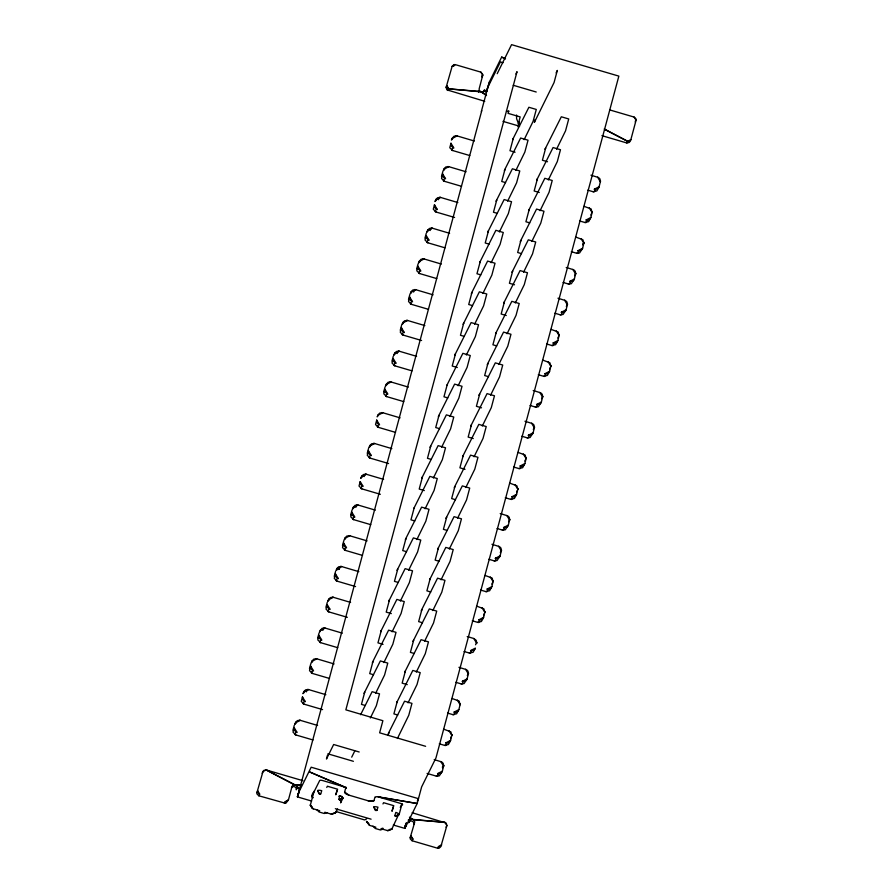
<?xml version="1.0" encoding="UTF-8"?>
<svg xmlns="http://www.w3.org/2000/svg" width="893" height="893" viewBox="0 0 893 893"><rect width="100%" height="100%" fill="white"/><g stroke="black" fill="none" stroke-linecap="round" stroke-linejoin="round"><path stroke-width="1.34" d="M319.705 810.755L312.706 808.634L310.317 805.274L314.079 791.231M313.264 797.717A2.668 0.904 15 0 1 312.226 797.159L311.769 796.355L319.75 780.404A2.668 0.904 15 0 1 322.518 780.515L344.877 787.101A2.668 0.904 15 0 1 346.395 788.218L346.372 788.463M342.856 798.309L342.655 797.538A3.996 1.362 15 0 0 339.641 795.942L338.905 799.302L339.653 799.983L342.856 798.309L340.601 802.874L342.32 796.489M369.523 825.355L366.543 821.404L369.523 825.355L375.908 827.231M401.794 804.571L399.059 814.784L395.856 816.459L394.784 815.666L395.845 812.418A3.996 1.362 15 0 1 398.847 814.014L391.793 829.173L388.064 830.736L381.01 828.726L382.874 828.168M402.576 804.939L402.598 804.705A2.668 0.904 15 0 0 400.432 803.365L378.04 796.824A2.668 0.904 15 0 0 375.942 796.891L375.752 797.069M262.81 772.144L256.938 792.627L256.961 793.944L258.847 795.797L285.749 803.343L288.417 799.961L291.989 786.633A2.668 2.5 26.3 0 1 294.511 784.858L300.762 784.735M259.662 794.145L257.764 790.964L257.776 792.281L259.662 794.145L258.847 795.797M294.21 727.695L294.645 730.586L297.068 732.45L294.21 727.695L293.004 732.148L295.84 734.939L313.008 739.973M302.459 696.931L302.894 699.833L305.317 701.686L302.459 696.931L301.254 701.385L304.089 704.175L322.585 709.6M310.708 666.167L311.144 669.069L313.566 670.933L310.708 666.167L309.503 670.632L312.338 673.422L329.506 678.457M318.957 635.414L319.393 638.316L321.815 640.169L318.957 635.414L317.763 639.868L320.587 642.659L337.766 647.693M327.218 604.65L327.642 607.553L330.075 609.406L327.218 604.65L326.012 609.115L328.836 611.895L347.332 617.32M335.467 573.898L335.902 576.789L338.324 578.653L335.467 573.898L334.261 578.351L337.085 581.142L355.581 586.567M343.716 543.134L344.151 546.036L346.573 547.889L343.716 543.134L342.51 547.588L345.345 550.378L362.513 555.413M351.965 512.381L352.4 515.272L354.822 517.136L351.965 512.381L350.759 516.835L353.595 519.626L370.762 524.66M360.214 481.617L360.649 484.519L363.071 486.372L360.214 481.617L359.008 486.071L361.844 488.862L380.34 494.287M368.463 450.865L368.898 453.756L371.321 455.62L368.463 450.865L367.257 455.318L370.093 458.109L388.589 463.534M376.712 420.101L377.147 423.003L379.57 424.856L376.712 420.101L375.518 424.555L378.342 427.345L395.521 432.379M384.972 389.348L385.396 392.239L387.83 394.103L384.972 389.348L383.767 393.802L386.591 396.592L403.77 401.627M393.221 358.584L393.657 361.486L396.079 363.339L393.221 358.584L392.016 363.038L394.84 365.829L412.019 370.863M401.47 327.82L401.906 330.723L404.328 332.587L401.47 327.82L400.265 332.285L403.1 335.076L421.585 340.49M409.72 297.068L410.155 299.959L412.577 301.823L409.72 297.068L408.514 301.521L411.349 304.312L428.517 309.346M417.969 266.304L418.404 269.206L420.826 271.059L417.969 266.304L416.763 270.769L419.598 273.548L436.766 278.594M426.218 235.551L426.653 238.442L429.075 240.306L426.218 235.551L425.012 240.005L427.847 242.796L445.015 247.83M434.467 204.787L434.902 207.689L437.324 209.542L434.467 204.787L433.272 209.241L436.097 212.032L454.593 217.457M442.727 174.035L443.151 176.926L445.585 178.79L442.727 174.035L441.522 178.488L444.346 181.279L461.525 186.313M450.976 143.271L451.411 146.173L453.834 148.026L450.976 143.271L449.771 147.725L452.606 150.515L469.774 155.549M409.44 817.162L413.336 819.707A2.668 2.5 26.3 0 1 414.598 822.598L410.211 837.578L410.222 838.884L412.108 840.748L437.659 848.238L439.021 848.294L440.863 846.564L446.88 825.534L446.165 823.056L412.175 812.742M412.934 839.085L411.026 835.915L411.048 837.232L412.934 839.085L412.108 840.748M450.686 738.031L450.809 737.049M452.037 734.559L450.619 740.375L448.386 744.539L444.58 745.376L439.3 743.824M460.286 703.796L458.868 709.622L456.636 713.775L452.829 714.623L447.549 713.072M467.206 636.564L473.815 638.506L476.672 643.261L476.795 642.279L475.556 644.768M483.693 614.987L483.816 614.016M485.044 611.526L483.626 617.342L481.394 621.506L477.588 622.343L472.297 620.791M491.943 584.234L492.065 583.252M493.293 580.763L491.876 586.589L489.643 590.742L485.837 591.59L480.557 590.039M516.69 491.954L516.813 490.971M518.04 488.482L516.623 494.309L514.39 498.461L510.584 499.31L505.304 497.758M524.939 461.201L525.062 460.219M526.301 457.729L524.872 463.556L522.639 467.709L518.833 468.546L513.553 467.006M549.697 368.921L549.82 367.938M551.048 365.449L549.63 371.276L547.398 375.428L543.591 376.277L538.312 374.725M557.946 338.157L558.069 337.186M559.297 334.696L557.879 340.512L555.647 344.676L551.841 345.513L546.561 343.961M590.954 215.124L591.077 214.153M592.305 211.663L590.876 217.479L588.654 221.631L584.848 222.48L579.557 220.928M600.554 180.899L599.136 186.726L596.904 190.879L593.097 191.716L587.806 190.176M299.322 790.093L297.536 796.924L311.579 801.043M497.211 73.684L511.566 44.65L618.849 76.117L435.974 757.889L421.619 786.934L417.165 803.521L405.076 828.001L406.293 823.279L404.719 828.269L405.5 825.645M484.754 101.3L446.835 89.825L446.12 87.358L452.137 66.316L453.979 64.597L455.341 64.642L480.892 72.143L482.879 74.655L479.217 88.63A2.668 2.5 26.3 0 0 480.49 91.521L486.54 95.573M292.982 730.173L294.277 725.339M309.48 668.656L310.775 663.812M317.729 637.903L319.035 633.059M325.978 607.14L327.284 602.295M334.239 576.387L335.534 571.542M342.488 545.623L343.783 540.778M350.737 514.87L352.032 510.026M367.235 453.354L368.53 448.509M383.733 391.826L385.039 386.993M391.994 361.073L393.288 356.229M400.243 330.31L401.537 325.465M408.492 299.557L409.787 294.712M416.741 268.793L418.036 263.948M424.99 238.04L426.296 233.196M441.488 176.524L442.794 171.679M298.675 792.515L481.774 110.632M481.36 111.469L487.857 87.246L500.359 61.941L503.016 62.722M505.416 58.715L501.665 57.096L489.565 81.576L487.21 89.668M311.746 796.601L312.717 792.962M327.519 755.121L326.47 759.028L333.647 744.505L359.187 751.995M508.731 110.743L508.039 113.344L520.173 116.905L518.219 124.172M336.985 790.45L335.813 794.815L337.599 789.211L327.374 786.208L326.76 787.459M414.207 507.715L410.959 519.826L414.798 520.954M447.214 384.682L443.966 396.793L447.795 397.91M518.052 126.906L519.447 121.682M374.982 796.969L374.011 800.597L368.083 800.764L348.929 795.138A5.336 1.819 15 0 1 344.631 791.991L345.937 787.146A5.336 1.819 15 0 0 345.892 787.626M535.108 119.662L534.394 122.352L554.073 82.524L557.321 70.413L556.093 72.902M388.176 735.229L388.901 732.539L388.276 733.789M393.177 806.937L392.005 811.29L393.791 805.687L383.577 802.695L382.963 803.934M405.076 828.001L406.047 824.362M427.088 773.427L436.331 776.14L439.323 775.872L442.37 771.139L443.788 765.312L442.56 767.801L442.415 766.819M455.798 682.308L461.078 683.859L464.081 683.591L467.117 678.859L468.546 673.043L467.307 675.532M488.806 559.275L494.086 560.826L497.077 560.558L500.125 555.826L501.542 550.01L500.314 552.499M497.055 528.522L502.335 530.062L505.326 529.795L508.374 525.073L509.791 519.246L508.564 521.735M521.802 436.242L527.093 437.793L530.085 437.525L533.121 432.792L534.55 426.966L533.311 429.455M530.051 405.478L535.342 407.029L538.334 406.761L541.381 402.029L542.799 396.213L541.571 398.702M554.81 313.209L560.09 314.76L563.092 314.481L566.129 309.759L567.546 303.933L566.318 306.422M563.059 282.445L568.339 283.996L571.341 283.728L574.378 278.996L575.795 273.18L574.567 275.669M571.308 251.692L576.588 253.232L579.59 252.965L582.627 248.243L584.055 242.416L582.816 244.905L582.671 243.923M489.565 81.576L486.384 91.332M404.819 828.391L406.259 823.246L404.819 828.391L393.322 825.02M299.088 791.689L297.436 796.802L299.088 791.689L311.177 767.21L418.471 798.677L417.277 801.088M297.436 796.802L299.646 788.887L295.829 785.237L266.159 769.922L263.625 770.48L262.14 773.249M320.699 793.944L321.759 790.696A3.996 1.362 15 0 0 317.607 790.528L319.225 793.989L320.699 793.944L319.493 793.832L317.607 790.528M376.902 810.431L377.962 807.172A3.996 1.362 15 0 0 373.799 807.015L375.417 810.464L376.902 810.431L376.232 810.297M404.987 826.516L406.092 823.246M456.055 135.747L457.082 135.915L454.079 136.194L452.271 138.426L457.082 135.915L474.35 141.027M447.806 166.511L448.833 166.678L445.83 166.946L444.022 169.19L448.833 166.678L466.101 171.791M438.318 199.753L439.557 197.275L440.573 197.431L437.581 197.71L435.773 199.943L440.573 197.431L457.852 202.544M430.069 230.517L431.297 228.028L432.324 228.195L429.332 228.463L427.524 230.707L432.324 228.195L449.603 233.307M423.048 258.791L424.075 258.959L421.083 259.227L419.275 261.459L424.075 258.959L441.354 264.06M413.571 292.033L414.798 289.544L415.825 289.712L412.834 289.979L411.014 292.223L415.825 289.712L433.105 294.824M406.549 320.308L407.576 320.475L404.585 320.743L402.765 322.976L407.576 320.475L424.856 325.588M397.072 353.55L398.3 351.061L399.327 351.228L396.325 351.496L394.516 353.74L399.327 351.228L416.596 356.34M390.051 381.824L391.078 381.992L388.075 382.26L386.267 384.503L391.078 381.992L408.347 387.104M381.802 412.577L382.818 412.745L379.826 413.012L378.018 415.256L382.818 412.745L400.097 417.857M373.542 443.341L374.569 443.508L371.577 443.776L369.769 446.02L374.569 443.508L391.848 448.621M364.065 476.583L365.293 474.094L366.32 474.261L363.328 474.54L361.52 476.773L366.32 474.261L383.599 479.374M355.816 507.347L357.044 504.858L358.071 505.025L355.079 505.293L353.26 507.537L358.071 505.025L375.35 510.137M348.795 535.621L349.822 535.789L346.83 536.057L345.011 538.289L349.822 535.789L367.101 540.89M339.318 568.863L340.546 566.374L341.572 566.542L338.57 566.809L336.761 569.053L341.572 566.542L358.841 571.654M332.296 597.138L333.323 597.305L330.321 597.573L328.512 599.806L333.323 597.305L350.592 602.407M322.808 630.38L324.047 627.891L325.063 628.058L322.072 628.326L320.263 630.57L325.063 628.058L342.343 633.17M315.787 658.654L316.814 658.822L313.823 659.09L312.014 661.322L316.814 658.822L334.094 663.934M306.31 691.896L307.538 689.407L308.565 689.575L305.573 689.842L303.765 692.086L308.565 689.575L325.845 694.687M299.289 720.171L300.316 720.338L297.324 720.606L295.505 722.85L300.316 720.338L317.595 725.451M469.338 653.107L473.145 652.258L475.366 648.106L470.566 650.617L471.593 650.785L470.354 653.274L464.047 651.555M524.135 139.665L533.11 121.314L536.291 109.448L528.879 107.272L512.839 139.185M515.886 170.429L524.85 152.067L528.042 140.201L520.63 138.035L504.59 169.949M507.637 201.182L516.601 182.831L519.782 170.965L512.381 168.788L496.329 200.702M499.377 231.946L508.351 213.594L511.533 201.718L504.132 199.552L488.08 231.466M491.128 262.709L500.102 244.347L503.284 232.481L495.883 230.305L479.831 262.218M482.879 293.462L491.853 275.111L495.035 263.234L487.623 261.069L471.582 292.982M556.573 149.187L565.548 130.825L568.729 118.959L561.317 116.782L545.277 148.696M474.629 324.226L483.604 305.864L486.785 293.998L479.374 291.821L463.456 323.646M548.324 179.939L557.299 161.588L560.48 149.723L553.068 147.546L537.028 179.46M466.38 354.979L475.355 336.628L478.536 324.762L471.124 322.585L455.084 354.499M540.075 210.703L549.05 192.341L552.231 180.475L544.819 178.31L528.779 210.212M458.131 385.743L467.095 367.38L470.287 355.514L462.875 353.338L446.946 385.162M531.826 241.456L540.79 223.105L543.982 211.239L536.57 209.062L520.53 240.976M449.882 416.495L458.846 398.144L462.027 386.278L454.626 384.102L438.575 416.015M523.577 272.22L532.541 253.858L535.722 241.992L528.321 239.826L512.269 271.74M441.622 447.259L450.597 428.897L453.778 417.031L446.377 414.865L430.326 446.779M515.317 302.973L524.291 284.621L527.473 272.756L520.072 270.579L504.02 302.493M433.373 478.012L442.348 459.661L445.529 447.795L438.128 445.618L422.076 477.532M507.068 333.736L516.042 315.374L519.224 303.508L511.823 301.343L495.771 333.256M425.124 508.776L434.098 490.413L437.28 478.548L429.868 476.382L413.95 508.195M498.819 364.489L507.793 346.138L510.975 334.272L503.563 332.096L487.522 364.009M416.875 539.528L425.849 521.177L429.031 509.311L421.619 507.135L405.578 539.048M490.57 395.253L499.544 376.902L502.726 365.025L495.314 362.859L479.273 394.773M408.626 570.292L417.6 551.941L420.782 540.064L413.37 537.899L397.329 569.812M482.32 426.017L491.295 407.654L494.476 395.789L487.065 393.612L471.024 425.526M400.377 601.056L409.34 582.694L412.533 570.828L405.121 568.651L389.08 600.565M474.071 456.769L483.035 438.418L486.227 426.553L478.815 424.376L462.775 456.29M392.116 631.809L401.091 613.458L404.272 601.581L396.872 599.415L380.82 631.329M465.811 487.533L474.786 469.171L477.967 457.305L470.566 455.129L454.515 487.042M383.867 662.573L392.842 644.21L396.023 632.344L388.622 630.168L372.571 662.081M457.562 518.286L466.537 499.935L469.718 488.069L462.317 485.892L446.266 517.806M375.618 693.325L384.593 674.974L387.774 663.108L380.362 660.932L364.322 692.845M449.313 549.05L458.288 530.688L461.469 518.822L454.057 516.656L438.016 548.559M370.361 717.972L376.344 705.727L379.525 693.861L372.113 691.695L360.616 714.713M441.064 579.803L450.039 561.451L453.22 549.586L445.808 547.409L430.069 578.91M432.815 610.566L441.789 592.204L444.971 580.338L437.559 578.173L421.518 610.086M424.566 641.319L433.54 622.968L436.722 611.102L429.31 608.926L413.269 640.839M416.317 672.083L425.28 653.732L428.473 641.855L421.061 639.689L405.02 671.603M408.056 702.836L417.031 684.485L420.212 672.619L412.812 670.442L396.883 702.266M397.418 738.5L408.782 715.248L411.963 703.371L404.562 701.206L388.511 733.12M446.12 87.358L446.946 85.695L448.844 88.865L481.807 91.912L486.886 90.874L486.06 92.537M448.029 90.528L448.844 88.865L480.49 91.521M452.651 137.522L451.423 140.011L452.048 139.252M452.874 147.613L451.646 150.102L452.606 150.515M444.401 168.286L443.174 170.775L444.602 169.436M486.886 90.874L484.33 90.126L483.504 91.789A2.668 2.5 26.3 0 1 482.845 92.894M444.625 178.377L443.386 180.866L444.346 181.279M436.152 199.039L434.924 201.528L436.353 200.199M436.376 209.129L435.137 211.619L436.097 212.032M427.903 229.802L426.675 232.292L428.104 230.952M428.115 239.893L426.887 242.383L427.847 242.796M419.654 260.566L418.426 263.055L419.855 261.716M515.875 74.007L517.036 71.663L345.848 709.846L382.885 720.707L379.637 732.818L425.615 746.302M419.866 270.646L418.638 273.135L419.598 273.548M411.405 291.319L410.177 293.808L411.595 292.469M411.617 301.41L410.389 303.899L411.349 304.312M403.156 322.083L401.917 324.572L403.346 323.233M403.368 332.163L402.14 334.652L403.1 335.076M394.896 352.835L393.668 355.325L395.097 353.985M395.119 362.926L393.891 365.416L394.84 365.829M386.647 383.599L385.419 386.089L386.848 384.749M386.87 393.679L385.631 396.168L386.591 396.592M512.604 139.855L513.218 138.605L509.97 150.716L515.082 152.223M378.398 414.352L377.17 416.841L377.784 416.082M378.621 424.443L377.382 426.932L378.342 427.345M504.355 170.608L504.969 169.369L501.721 181.48L505.55 182.607M370.149 445.116L368.921 447.605L370.349 446.266M370.361 455.207L369.133 457.696L370.093 458.109M496.106 201.371L496.72 200.132L493.472 212.233L497.301 213.36M361.899 475.869L360.672 478.358L362.1 477.029M362.111 485.959L360.884 488.449L361.844 488.862M487.857 232.135L488.471 230.885L485.223 242.996L489.051 244.124M353.65 506.632L352.411 509.122L353.84 507.782M353.862 516.723L352.635 519.213L353.595 519.626M479.597 262.888L480.211 261.649L476.962 273.749L480.802 274.877M345.401 537.385L344.162 539.874L345.591 538.546M345.613 547.476L344.385 549.965L345.345 550.378M471.348 293.652L471.962 292.402L468.713 304.513L472.553 305.64M335.913 570.638L337.141 568.149M545.043 149.365L545.656 148.126L542.408 160.238L547.521 161.733M337.364 578.24L336.136 580.729L337.085 581.142M463.099 324.405L463.713 323.166L460.464 335.277L464.293 336.393M328.892 598.913L327.664 601.402L329.093 600.063M536.793 180.129L537.407 178.879L534.159 190.99L539.272 192.486M329.115 608.993L327.876 611.482L328.836 611.895M454.85 355.168L455.463 353.918L452.215 366.03L457.328 367.525M320.643 629.665L319.415 632.155L320.029 631.396M528.544 210.882L529.158 209.643L525.91 221.754L529.739 222.87M320.866 639.756L319.627 642.246L320.587 642.659M312.394 660.429L311.166 662.919L312.595 661.579M520.295 241.646L520.909 240.396L517.661 252.507L521.49 253.634M312.606 670.509L311.378 672.998L312.338 673.422M438.351 416.685L438.965 415.435L435.717 427.546L439.546 428.673M304.145 691.182L302.917 693.671L304.346 692.332M512.046 272.398L512.66 271.159L509.412 283.271L514.513 284.767M256.938 792.627L257.764 790.964M304.357 701.273L303.129 703.762L304.089 704.175M430.102 447.438L430.716 446.199L427.468 458.31L431.297 459.426M295.896 721.946L294.657 724.435L296.085 723.096M503.797 303.162L504.411 301.923L501.163 314.023L506.264 315.53M296.108 732.037L294.88 734.515L295.84 734.939M421.842 478.201L422.456 476.951L419.208 489.063L424.32 490.57M495.537 333.926L496.151 332.676L492.903 344.787L496.742 345.915M487.288 364.679L487.902 363.44L484.653 375.54L488.493 376.667M405.344 539.718L405.958 538.479L402.71 550.579L406.538 551.707M479.039 395.443L479.653 394.193L476.404 406.304L481.517 407.8M397.095 570.482L397.709 569.232L394.46 581.343L398.289 582.47M284.387 803.287L285.213 801.635L288.417 799.961L286.575 801.68L285.213 801.635M470.79 426.195L471.404 424.956L468.155 437.068L473.268 438.563M388.846 601.235L389.46 599.996L386.211 612.107L391.324 613.603M296.811 786.208A2.668 2.5 26.3 0 1 297.101 788.139L296.275 789.792A2.668 2.5 26.3 0 0 291.419 787.693M462.541 456.959L463.154 455.709L459.906 467.82L465.019 469.316M380.597 631.998L381.211 630.748L377.962 642.86L383.064 644.355M454.291 487.712L454.905 486.473L451.657 498.584L455.486 499.7M635.236 121.917L636.039 118.948L634.153 117.083L609.886 109.973M601.915 135.658L626.841 142.969L627.656 141.306L630.86 139.632L636.062 120.254L634.153 117.083M372.348 662.751L372.961 661.512L369.713 673.623L373.542 674.74M446.042 518.476L446.656 517.226L443.408 529.337L447.237 530.464M364.087 693.515L364.701 692.265L361.453 704.376L365.293 705.503M437.782 549.228L438.396 547.989L435.148 560.101L438.988 561.217M429.533 579.992L430.147 578.742L426.899 590.853L430.739 591.981M421.284 610.745L421.898 609.506L418.65 621.617L422.478 622.745M351.708 757.164L354.733 751.035M413.035 641.509L413.649 640.27L410.4 652.37L414.229 653.497M404.786 672.273L405.4 671.023L402.151 683.134L407.264 684.63M332.408 814.237L335.891 812.407L337.576 808.991M396.537 703.025L397.151 701.786L393.902 713.887L397.731 715.014M400.276 807.372L402.073 803.733M410.211 837.578L411.026 835.915M446.053 827.186L446.88 825.534L444.971 822.364L412.008 819.316L408.19 820.098M437.659 848.238L438.474 846.575L441.678 844.912L439.836 846.631L438.474 846.575M598.745 187.619L597.317 188.959L594.325 189.227L599.136 186.726M590.496 218.383L589.067 219.723L586.076 219.991L590.876 217.479M582.247 249.147L580.818 250.475L577.827 250.754L582.627 248.243M573.998 279.9L572.569 281.239L569.578 281.507L574.378 278.996M565.749 310.664L564.32 311.992L561.317 312.271L566.129 309.759M557.5 341.416L556.071 342.756L553.068 343.024L557.879 340.512M549.24 372.18L547.811 373.52L544.819 373.787L549.63 371.276M540.991 402.933L539.562 404.272L536.57 404.54L541.381 402.029M532.741 433.697L531.313 435.036L528.321 435.304L533.121 432.792M524.492 464.449L523.064 465.789L520.072 466.057L524.872 463.556M516.243 495.213L514.814 496.553L511.823 496.821L516.623 494.309M507.994 525.966L506.565 527.305L503.563 527.573L508.374 525.073M499.745 556.73L498.316 558.069L495.314 558.337L500.125 555.826M491.485 587.494L490.056 588.822L487.065 589.101L491.876 586.589M483.236 618.246L481.807 619.586L478.815 619.854L483.626 617.342M474.987 649.01L473.558 650.338L470.566 650.617M466.738 679.763L465.309 681.102L462.317 681.37L467.117 678.859M458.489 710.527L457.06 711.866L454.068 712.134L458.868 709.622M450.239 741.279L448.811 742.619L445.808 742.887L450.619 740.375M441.979 772.043L440.562 773.383L437.559 773.651L442.37 771.139M336.538 569.879L339.34 569.12M342.89 797.94L339.653 799.983L342.655 797.538L339.586 799.726L338.905 799.302M399.082 814.427L395.856 816.459L398.847 814.014L395.789 816.202L394.784 815.666M452.137 66.316L455.341 64.642M262.955 771.597L266.159 769.922L302.894 780.694M335.891 812.407L331.203 814.126L324.818 812.25M392.083 828.894L387.406 830.602M326.994 812.652L324.204 813.49L319.091 811.994L316.781 809.65M383.197 829.128L380.396 829.977L375.294 828.481L372.973 826.137M604.673 129.396L627.656 141.306L630.19 140.748L630.86 139.632L629.375 142.4L626.841 142.969M453.164 66.261L453.845 66.194M295.829 785.237L301.22 784.936M413.336 819.707L444.971 822.364M594.325 189.227L595.352 189.394L594.124 191.883L593.097 191.716M586.076 219.991L587.103 220.158L585.864 222.647L584.848 222.48M577.827 250.754L578.854 250.911L577.615 253.4L576.588 253.232M569.578 281.507L570.594 281.675L569.366 284.164L568.339 283.996M561.317 312.271L562.344 312.438L561.117 314.928L560.09 314.76M553.068 343.024L554.095 343.191L552.867 345.68L551.841 345.513M544.819 373.787L545.846 373.955L544.618 376.444L543.591 376.277M536.57 404.54L537.597 404.708L536.369 407.197L535.342 407.029M528.321 435.304L529.348 435.471L528.109 437.961L527.093 437.793M520.072 466.057L521.088 466.224L519.86 468.713L518.833 468.546M511.823 496.821L512.839 496.988L511.611 499.477L510.584 499.31M503.563 527.573L504.59 527.741L503.362 530.23L502.335 530.062M495.314 558.337L496.341 558.505L495.113 560.994L494.086 560.826M487.065 589.101L488.091 589.268L486.864 591.746L485.837 591.59M478.815 619.854L479.842 620.021L478.615 622.51L477.588 622.343M462.317 681.37L463.333 681.538L462.105 684.027L461.078 683.859M454.068 712.134L455.084 712.301L453.856 714.791L452.829 714.623M445.808 742.887L446.835 743.054L445.607 745.543L444.58 745.376M437.559 773.651L438.586 773.818L437.358 776.307L436.331 776.14M378.721 796.991L417.165 803.521L378.04 796.824M331.203 814.126L331.872 814.26M513.229 85.27L536.224 92.012M506.42 110.978L508.854 111.692M502.971 121.37L519.57 126.237M590.965 175.184L598.533 177.54L599.996 178.98L600.431 181.882L597.573 177.127M584.033 206.328L591.11 208.929L592.182 212.634L589.324 207.879M575.784 237.091L582.861 239.692L583.933 243.398L581.075 238.643M566.207 267.465L573.775 269.809L575.248 271.26L575.684 274.151L572.826 269.396M557.958 298.217L565.526 300.573L566.999 302.013L567.423 304.915L564.566 300.16M551.037 329.361L558.103 331.962L559.174 335.668L556.317 330.912M542.777 360.125L549.854 362.725L550.925 366.431L548.068 361.676M533.21 390.498L540.778 392.853L542.241 394.293L542.676 397.195L539.818 392.429M524.961 421.25L532.529 423.606L533.992 425.046L534.427 427.948L531.569 423.193M518.029 452.405L525.106 454.995L526.178 458.712L523.32 453.945M509.78 483.158L516.846 485.759L517.918 489.464L515.071 484.709M500.203 513.531L507.771 515.886L509.244 517.326L509.669 520.228L506.811 515.473M491.954 544.284L499.522 546.639L500.984 548.09L501.419 550.981L498.562 546.226M485.022 575.438L492.099 578.039L493.17 581.745L490.313 576.99M476.773 606.191L483.85 608.792L484.921 612.498L482.064 607.742M458.946 667.328L466.526 669.672L467.988 671.123L468.423 674.014L465.566 669.259M452.025 698.471L459.091 701.072L460.163 704.778L457.316 700.023M443.776 729.224L450.842 731.825L451.914 735.542L449.056 730.775M434.199 759.597L441.767 761.952L443.229 763.392L443.665 766.294L440.807 761.539M327.865 753.815L353.405 761.305M297.101 788.139L299.646 788.887M335.355 808.69L371.108 819.182M335.668 811.436L364.634 819.941A10.002 9.377 26.3 0 0 366.643 818.769M344.877 787.101L309.882 772.054L344.229 786.878M501.665 57.096L505.483 58.748M448.844 88.865L447.661 88.173L446.946 85.695M473.815 638.506L476.237 640.359L476.672 643.261M604.237 128.972L627.656 141.306M266.159 769.922L294.511 784.858M481.807 91.912L486.261 95.105M409.787 817.72L412.008 819.316M344.631 791.991L348.929 795.138M313.32 808.879L310.552 805.687A3.996 1.362 15 0 0 311.724 806.558M310.317 805.274L312.249 808.087L310.34 804.917M519.324 125.746L516.601 118.724L516.545 115.007M480.892 72.143L482.789 75.313L481.974 76.965L481.952 75.659M373.799 807.015L375.696 810.308M413.783 824.25A2.668 2.5 26.3 0 0 411.874 821.08A2.668 2.5 26.3 0 0 408.67 822.754L409.496 821.102A2.668 2.5 26.3 0 1 410.702 819.607M374.011 800.597A5.336 1.819 15 0 1 368.083 800.764M478.693 92.225A2.668 2.5 26.3 0 1 478.313 90.941M484.33 90.126A2.668 2.5 26.3 0 1 483.124 91.622M368.787 823.435A3.996 1.362 15 0 1 367.927 823.033M367.235 822.609A3.996 1.362 15 0 1 366.51 821.761M335.601 812.697A3.996 1.362 15 0 1 334.328 812.965M391.793 829.173A3.996 1.362 15 0 1 389.638 829.407M338.782 796.243A10.002 9.377 26.3 0 1 341.159 796.098"/></g></svg>
